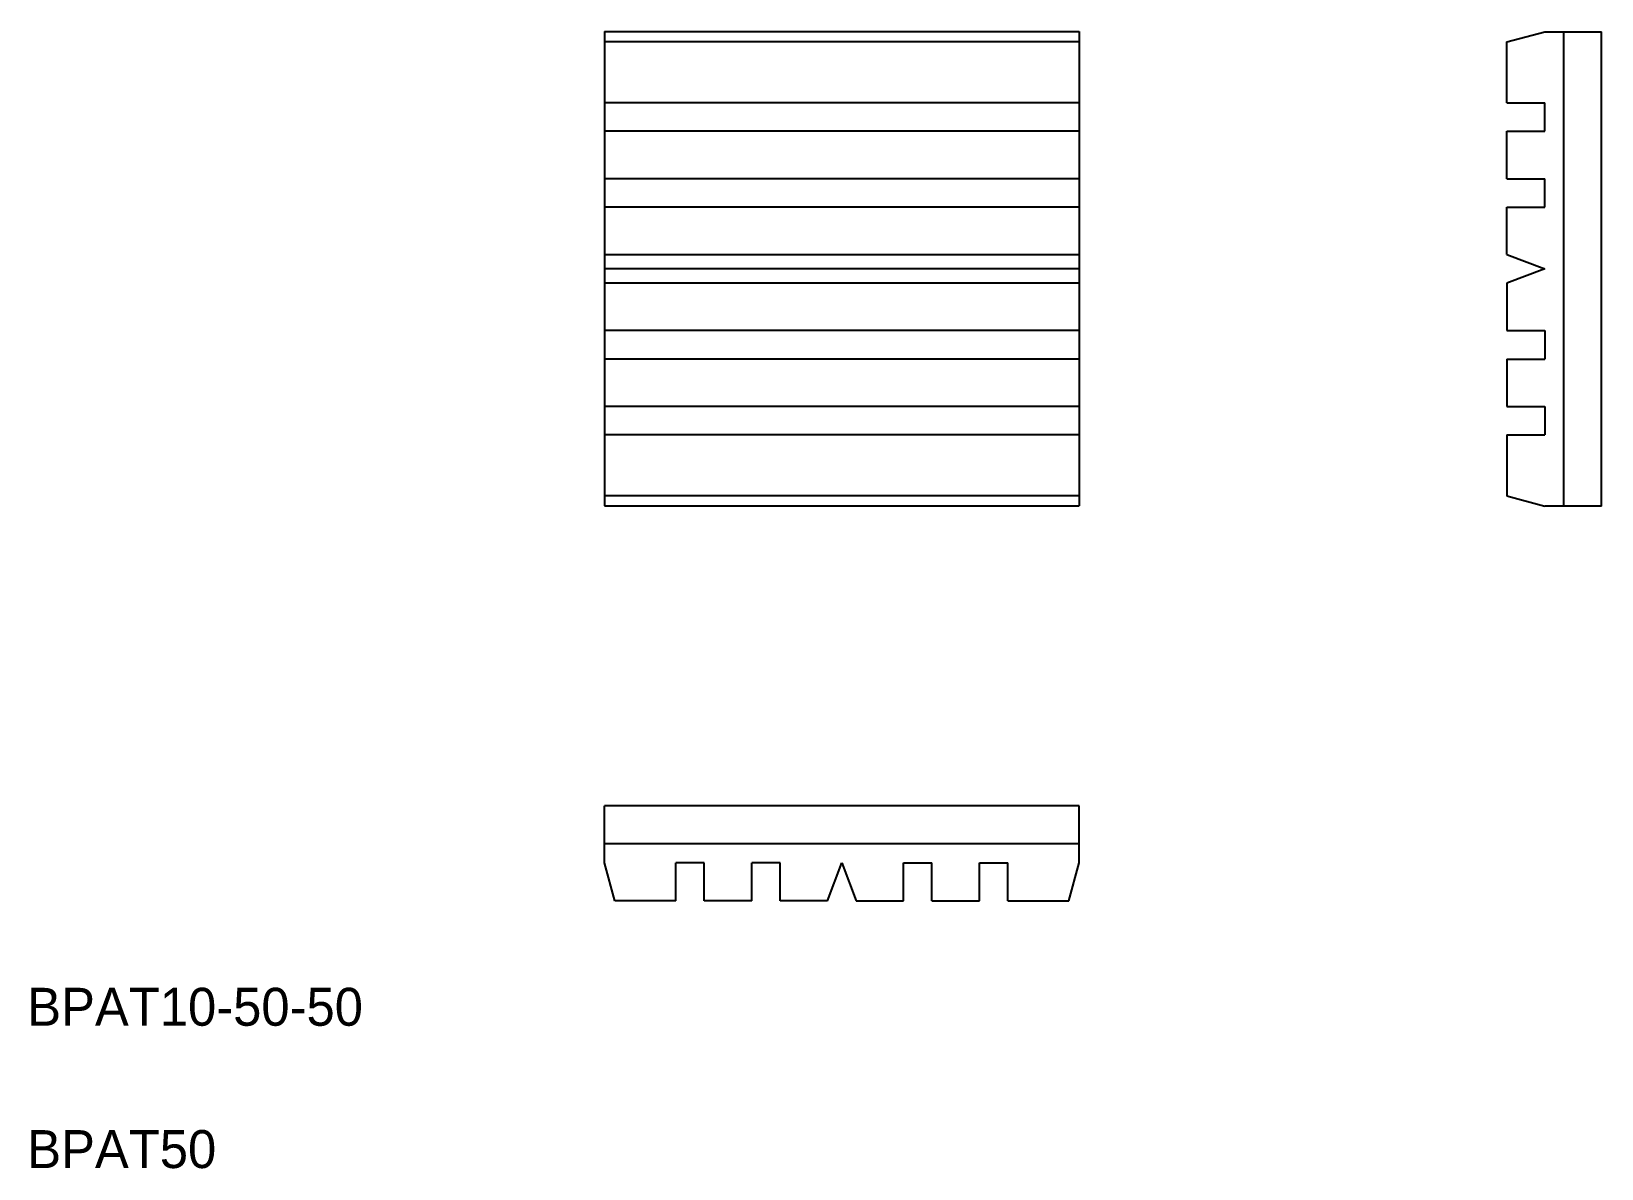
# Model space of a CAD drawing. Extents: x 10 to 176, y 10 to 130.
import ezdxf

# ---------------------------------------------------------------- set-up
doc = ezdxf.new("R2010")
doc.units = 0
doc.layers.get('0').update_dxf_attribs({"linetype": 'CONTINUOUS'})

msp = doc.modelspace()

# ---------------------------------------------------------------- linework, layer by layer
at = {"color": 7, "linetype": 'CONTINUOUS'}
for p, q in [((70.85, 129.81), (120.85, 129.81)), ((70.85, 129.81), (70.85, 79.81)), ((120.85, 129.81), (120.85, 79.81)), ((165.93, 128.71), (169.93, 129.78)), ((167.93, 129.25), (167.93, 129.25)), ((169.93, 129.78), (175.93, 129.78)), ((171.93, 79.78), (171.93, 129.78)), ((175.93, 79.78), (175.93, 129.78)), ((70.85, 128.74), (120.85, 128.74)), ((165.93, 122.28), (165.93, 128.71)), ((166.93, 128.98), (166.93, 128.98)), ((70.85, 122.31), (120.85, 122.31)), ((165.93, 122.28), (169.93, 122.28)), ((169.93, 119.28), (169.93, 122.28)), ((120.85, 119.28), (70.85, 119.28)), ((165.93, 119.28), (169.93, 119.28)), ((165.93, 114.28), (165.93, 119.28)), ((70.85, 114.31), (120.85, 114.31)), ((165.93, 114.28), (169.93, 114.28)), ((169.93, 111.28), (169.93, 114.28)), ((70.85, 111.31), (120.85, 111.31)), ((165.93, 111.28), (169.93, 111.28)), ((165.93, 106.28), (165.93, 111.28)), ((70.85, 106.31), (120.85, 106.31)), ((165.93, 106.28), (169.93, 104.78)), ((120.85, 104.78), (70.85, 104.78)), ((169.93, 104.78), (165.93, 103.28)), ((169.93, 104.78), (169.93, 104.78)), ((70.85, 103.31), (120.85, 103.31)), ((165.93, 103.28), (165.93, 98.28)), ((70.85, 98.31), (120.85, 98.31)), ((165.93, 98.28), (169.93, 98.28)), ((169.93, 98.28), (169.93, 95.28)), ((70.85, 95.31), (120.85, 95.31)), ((165.93, 95.28), (169.93, 95.28)), ((165.93, 95.28), (165.93, 90.28)), ((70.85, 90.31), (120.85, 90.31)), ((165.93, 90.28), (169.93, 90.28)), ((169.93, 90.28), (169.93, 87.28)), ((70.85, 87.31), (120.85, 87.31)), ((165.93, 87.28), (169.93, 87.28)), ((165.93, 87.28), (165.93, 80.85)), ((70.85, 80.88), (120.85, 80.88)), ((70.85, 79.81), (120.85, 79.81)), ((165.93, 80.85), (169.93, 79.78)), ((175.93, 79.78), (169.93, 79.78)), ((120.85, 48.17), (70.85, 48.17)), ((70.85, 42.17), (70.85, 48.17)), ((120.85, 42.17), (120.85, 48.17)), ((120.85, 44.17), (70.85, 44.17)), ((71.92, 38.17), (70.85, 42.17)), ((78.35, 38.17), (78.35, 42.17)), ((81.35, 42.17), (78.35, 42.17)), ((81.35, 38.17), (81.35, 42.17)), ((89.35, 42.17), (86.35, 42.17)), ((86.35, 38.17), (86.35, 42.17)), ((89.35, 38.17), (89.35, 42.17)), ((94.35, 38.17), (95.85, 42.17)), ((95.85, 42.17), (97.35, 38.17)), ((95.85, 42.17), (95.85, 42.17)), ((102.35, 38.17), (102.35, 42.17)), ((102.35, 42.17), (105.35, 42.17)), ((105.35, 38.17), (105.35, 42.17)), ((110.35, 38.17), (110.35, 42.17)), ((110.35, 42.17), (113.35, 42.17)), ((113.35, 38.17), (113.35, 42.17)), ((119.78, 38.17), (120.85, 42.17)), ((78.35, 38.17), (71.92, 38.17)), ((86.35, 38.17), (81.35, 38.17)), ((94.35, 38.17), (89.35, 38.17)), ((97.35, 38.17), (102.35, 38.17)), ((105.35, 38.17), (110.35, 38.17)), ((113.35, 38.17), (119.78, 38.17))]:
    msp.add_line(p, q, dxfattribs=at)

# ---------------------------------------------------------------- texts
for s, p in [('BPAT10-50-50', (10, 25)), ('BPAT50', (10, 10))]:
    msp.add_text(s, height=4, dxfattribs=at).set_placement(p)

doc.saveas('drawing.dxf')
